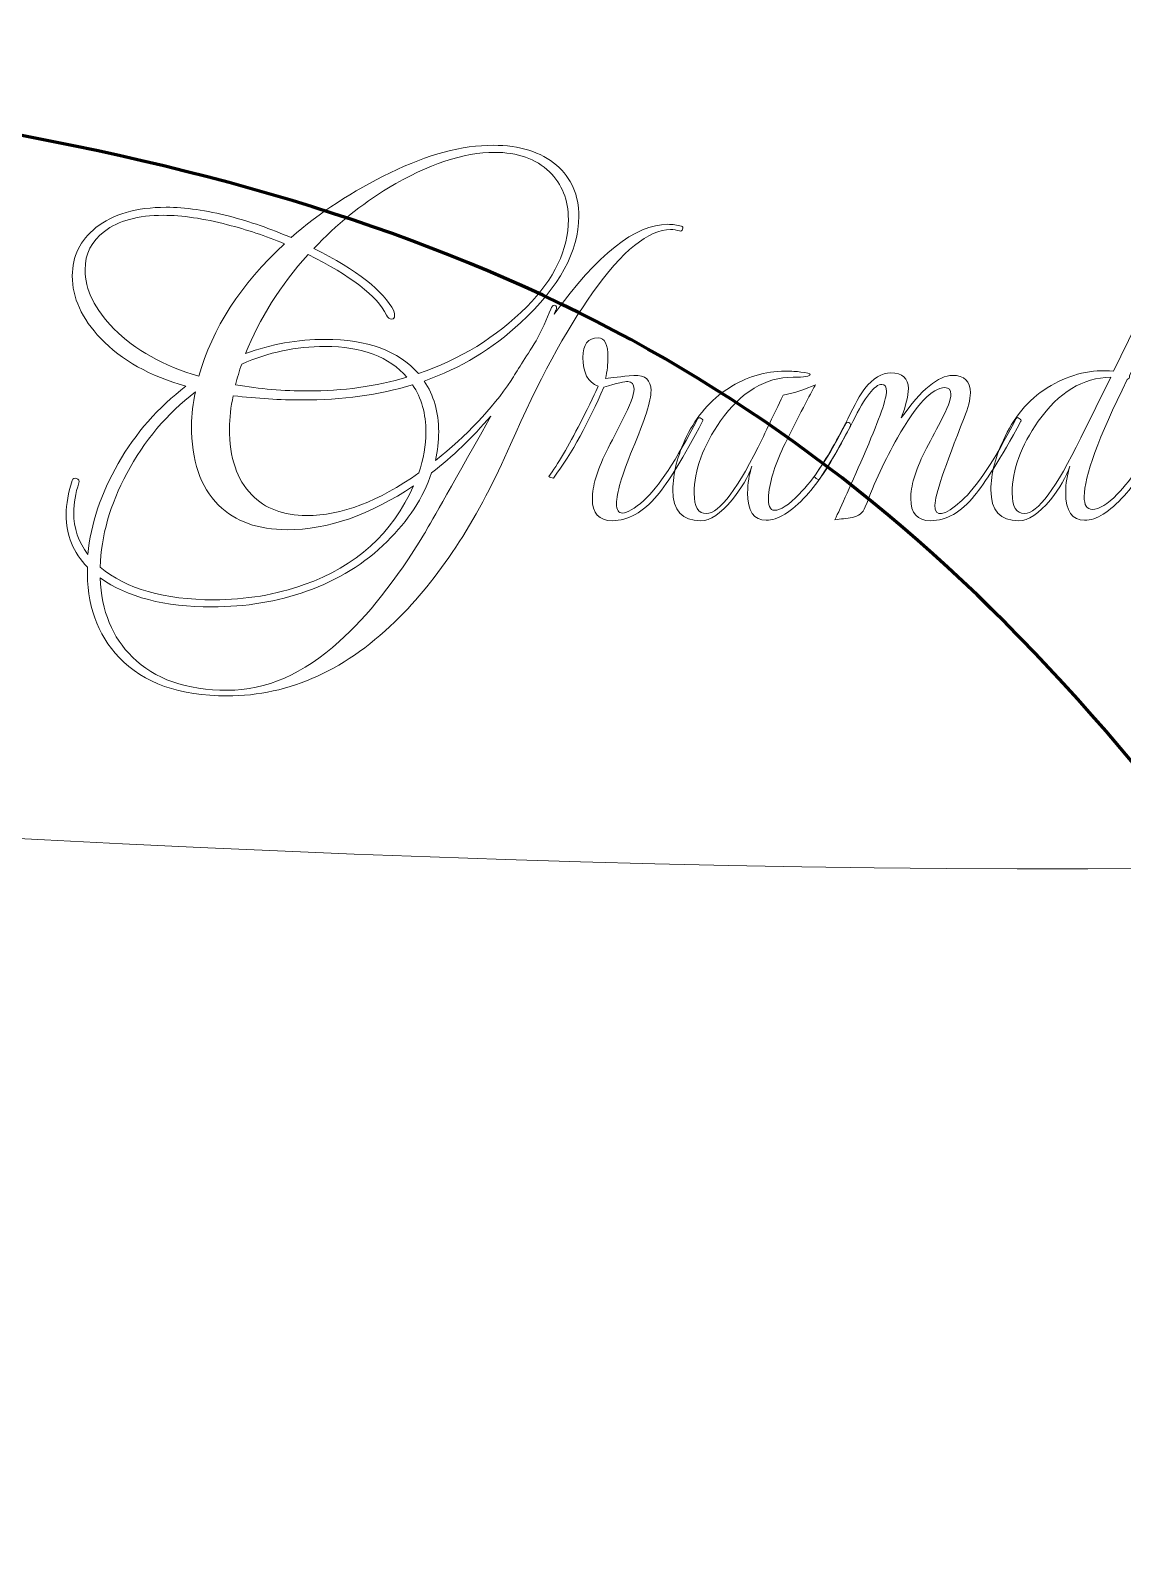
# Model space of a CAD drawing. Header units: centimetres. Extents: x -9.9 to 9.9, y -7.9 to 8.2.
# Drawn here: x -4.347 to -3.501, y 1.607 to 2.795 of the extents above; entities that cross this region are included whole.
import ezdxf

# ---------------------------------------------------------------- set-up
doc = ezdxf.new("R2010")
doc.units = ezdxf.units.CM
doc.header["$MEASUREMENT"] = 0
doc.layers.add('Layer 1', color=7, linetype='Continuous')

msp = doc.modelspace()

# ---------------------------------------------------------------- linework, layer by layer
at = {"layer": 'Layer 1', "color": 43, "lineweight": 5}
msp.add_open_spline([(-9.94176, 3.54489), (-8.50431, 3.9832), (-4.44485, 3.07841), (-2.56583, 3.54489), (-2.56583, 3.54489), (-2.56583, 3.54489), (-2.56583, 2.21678), (-2.56583, 2.21678), (-2.56583, 2.21678), (-4.31498, 1.89981), (-8.22887, 2.78045), (-9.94176, 2.21678), (-9.94176, 2.21678), (-9.94176, 2.21678), (-9.2715, 2.88704), (-9.2715, 2.88704), (-9.2715, 2.88704), (-9.2715, 2.88704), (-9.94176, 3.54489), (-9.94176, 3.54489)], degree=3, knots=[0, 0, 0, 0, 0.1666667, 0.1666667, 0.1666667, 0.1666667, 0.3333333, 0.3333333, 0.3333333, 0.3333333, 0.5, 0.5, 0.5, 0.5, 0.6666667, 0.6666667, 0.6666667, 0.6666667, 1, 1, 1, 1], dxfattribs=at)
at = {"layer": 'Layer 1', "color": 56, "lineweight": 60}
msp.add_open_spline([(-4.64449, 2.76367), (-4.64449, 2.76367), (-4.40582, 2.72322), (-4.40582, 2.72322), (-4.40582, 2.72322), (-4.00089, 2.65485), (-3.74667, 2.5211), (-3.51344, 2.2524), (-3.51344, 2.2524), (-3.27272, 1.97506), (-3.12375, 1.59425), (-3.11025, 1.22354), (-3.11025, 1.22354), (-3.09394, 0.77591), (-3.11347, 0.44355), (-3.15574, 0.44621), (-3.15574, 0.44621), (-3.17924, 0.44769), (-3.31385, 0.5102), (-3.45486, 0.58525), (-3.45486, 0.58525), (-3.75807, 0.7466), (-4.25251, 1.21313), (-4.25251, 1.33794), (-4.25251, 1.33794), (-4.25251, 1.38614), (-4.3005, 1.47509), (-4.35969, 1.53512), (-4.35969, 1.53512), (-4.43071, 1.60714), (-4.48092, 1.76909), (-4.50676, 2.01163), (-4.50676, 2.01163), (-4.5283, 2.21378), (-4.56815, 2.4658), (-4.59525, 2.57156), (-4.59525, 2.57156), (-4.59525, 2.57156), (-4.64448, 2.76368), (-4.64448, 2.76368), (-4.64448, 2.76368), (-4.64448, 2.76368), (-4.64449, 2.76367), (-4.64449, 2.76367)], degree=3, knots=[0, 0, 0, 0, 0.0833333, 0.0833333, 0.0833333, 0.0833333, 0.1666667, 0.1666667, 0.1666667, 0.1666667, 0.25, 0.25, 0.25, 0.25, 0.3333333, 0.3333333, 0.3333333, 0.3333333, 0.4166667, 0.4166667, 0.4166667, 0.4166667, 0.5, 0.5, 0.5, 0.5, 0.5833333, 0.5833333, 0.5833333, 0.5833333, 0.6666667, 0.6666667, 0.6666667, 0.6666667, 0.75, 0.75, 0.75, 0.75, 0.8333333, 0.8333333, 0.8333333, 0.8333333, 1, 1, 1, 1], dxfattribs=at)
at = {"layer": 'Layer 1', "lineweight": 5}
for points, knots in [([(-3.97451, 2.52404), (-3.97011, 2.53114), (-3.96363, 2.54141), (-3.95507, 2.55486), (-3.95507, 2.55486), (-3.95067, 2.56317), (-3.94688, 2.57136), (-3.9437, 2.57943), (-3.9437, 2.57943), (-3.94297, 2.58139), (-3.94211, 2.58237), (-3.94114, 2.58237), (-3.94114, 2.58237), (-3.93992, 2.58237), (-3.9393, 2.58164), (-3.9393, 2.58016), (-3.9393, 2.58016), (-3.9393, 2.57943), (-3.93955, 2.57869), (-3.94004, 2.57795), (-3.94004, 2.57795), (-3.94004, 2.57795), (-3.94114, 2.57539), (-3.94114, 2.57539), (-3.94114, 2.57539), (-3.90764, 2.62185), (-3.8783, 2.64508), (-3.85311, 2.64508), (-3.85311, 2.64508), (-3.84944, 2.64508), (-3.84589, 2.64459), (-3.84246, 2.64361), (-3.84246, 2.64361), (-3.84148, 2.64336), (-3.84124, 2.64263), (-3.84173, 2.6414), (-3.84173, 2.6414), (-3.84198, 2.64018), (-3.84271, 2.63969), (-3.84394, 2.63993), (-3.84394, 2.63993), (-3.84613, 2.64066), (-3.84846, 2.64103), (-3.8509, 2.64103), (-3.8509, 2.64103), (-3.86802, 2.64103), (-3.88819, 2.62465), (-3.91143, 2.59189), (-3.91143, 2.59189), (-3.93246, 2.56254), (-3.95361, 2.52341), (-3.97489, 2.47451), (-3.97489, 2.47451), (-3.99935, 2.41851), (-4.02795, 2.374), (-4.06071, 2.34099), (-4.06071, 2.34099), (-4.10131, 2.30015), (-4.14594, 2.27974), (-4.1946, 2.27974), (-4.1946, 2.27974), (-4.23128, 2.27974), (-4.25916, 2.28964), (-4.27823, 2.30945), (-4.27823, 2.30945), (-4.29535, 2.3273), (-4.30354, 2.35066), (-4.3028, 2.37951), (-4.3028, 2.37951), (-4.31381, 2.39076), (-4.31931, 2.40433), (-4.31931, 2.42022), (-4.31931, 2.42022), (-4.31931, 2.42829), (-4.31772, 2.43709), (-4.31454, 2.44663), (-4.31454, 2.44663), (-4.31405, 2.44835), (-4.31295, 2.44884), (-4.31124, 2.44811), (-4.31124, 2.44811), (-4.30953, 2.44762), (-4.30892, 2.44652), (-4.3094, 2.44481), (-4.3094, 2.44481), (-4.31209, 2.43674), (-4.31344, 2.42903), (-4.31344, 2.42169), (-4.31344, 2.42169), (-4.31344, 2.40971), (-4.30977, 2.39896), (-4.30244, 2.38942), (-4.30244, 2.38942), (-4.30024, 2.41289), (-4.29241, 2.43636), (-4.27896, 2.45984), (-4.27896, 2.45984), (-4.26551, 2.48332), (-4.24803, 2.50325), (-4.22651, 2.51963), (-4.22651, 2.51963), (-4.25438, 2.52746), (-4.27639, 2.53981), (-4.29253, 2.55668), (-4.29253, 2.55668), (-4.3072, 2.57208), (-4.31454, 2.58822), (-4.31454, 2.60509), (-4.31454, 2.60509), (-4.31454, 2.62025), (-4.30842, 2.63273), (-4.29619, 2.64251), (-4.29619, 2.64251), (-4.28299, 2.65302), (-4.2649, 2.65828), (-4.24191, 2.65828), (-4.24191, 2.65828), (-4.22699, 2.65828), (-4.21061, 2.65596), (-4.19276, 2.65131), (-4.19276, 2.65131), (-4.17686, 2.64715), (-4.16097, 2.64165), (-4.14507, 2.6348), (-4.14507, 2.6348), (-4.12306, 2.65412), (-4.09745, 2.67087), (-4.06822, 2.68506), (-4.06822, 2.68506), (-4.039, 2.69924), (-4.0124, 2.70633), (-3.98844, 2.70633), (-3.98844, 2.70633), (-3.9679, 2.70633), (-3.95152, 2.7012), (-3.93929, 2.69093), (-3.93929, 2.69093), (-3.9278, 2.6809), (-3.92205, 2.66769), (-3.92205, 2.65131), (-3.92205, 2.65131), (-3.92205, 2.62417), (-3.93709, 2.59666), (-3.96717, 2.56878), (-3.96717, 2.56878), (-3.98869, 2.54873), (-4.01363, 2.53369), (-4.04199, 2.52367), (-4.04199, 2.52367), (-4.03441, 2.51266), (-4.03062, 2.49958), (-4.03062, 2.48442), (-4.03062, 2.48442), (-4.03062, 2.47708), (-4.03148, 2.46963), (-4.03319, 2.46204), (-4.03319, 2.46204), (-4.00898, 2.48135), (-3.98942, 2.50201), (-3.9745, 2.52402), (-3.9745, 2.52402), (-3.9745, 2.52402), (-3.97451, 2.52404), (-3.97451, 2.52404)], [0, 0, 0, 0, 0.0238095, 0.0238095, 0.0238095, 0.0238095, 0.047619, 0.047619, 0.047619, 0.047619, 0.0714286, 0.0714286, 0.0714286, 0.0714286, 0.0952381, 0.0952381, 0.0952381, 0.0952381, 0.1190476, 0.1190476, 0.1190476, 0.1190476, 0.1428571, 0.1428571, 0.1428571, 0.1428571, 0.1666667, 0.1666667, 0.1666667, 0.1666667, 0.1904762, 0.1904762, 0.1904762, 0.1904762, 0.2142857, 0.2142857, 0.2142857, 0.2142857, 0.2380952, 0.2380952, 0.2380952, 0.2380952, 0.2619048, 0.2619048, 0.2619048, 0.2619048, 0.2857143, 0.2857143, 0.2857143, 0.2857143, 0.3095238, 0.3095238, 0.3095238, 0.3095238, 0.3333333, 0.3333333, 0.3333333, 0.3333333, 0.3571429, 0.3571429, 0.3571429, 0.3571429, 0.3809524, 0.3809524, 0.3809524, 0.3809524, 0.4047619, 0.4047619, 0.4047619, 0.4047619, 0.4285714, 0.4285714, 0.4285714, 0.4285714, 0.452381, 0.452381, 0.452381, 0.452381, 0.4761905, 0.4761905, 0.4761905, 0.4761905, 0.5, 0.5, 0.5, 0.5, 0.5238095, 0.5238095, 0.5238095, 0.5238095, 0.547619, 0.547619, 0.547619, 0.547619, 0.5714286, 0.5714286, 0.5714286, 0.5714286, 0.5952381, 0.5952381, 0.5952381, 0.5952381, 0.6190476, 0.6190476, 0.6190476, 0.6190476, 0.6428571, 0.6428571, 0.6428571, 0.6428571, 0.6666667, 0.6666667, 0.6666667, 0.6666667, 0.6904762, 0.6904762, 0.6904762, 0.6904762, 0.7142857, 0.7142857, 0.7142857, 0.7142857, 0.7380952, 0.7380952, 0.7380952, 0.7380952, 0.7619048, 0.7619048, 0.7619048, 0.7619048, 0.7857143, 0.7857143, 0.7857143, 0.7857143, 0.8095238, 0.8095238, 0.8095238, 0.8095238, 0.8333333, 0.8333333, 0.8333333, 0.8333333, 0.8571429, 0.8571429, 0.8571429, 0.8571429, 0.8809524, 0.8809524, 0.8809524, 0.8809524, 0.9047619, 0.9047619, 0.9047619, 0.9047619, 0.9285714, 0.9285714, 0.9285714, 0.9285714, 0.952381, 0.952381, 0.952381, 0.952381, 1, 1, 1, 1]), ([(-4.18029, 2.54495), (-4.16048, 2.55229), (-4.13994, 2.55595), (-4.11867, 2.55595), (-4.11867, 2.55595), (-4.0859, 2.55595), (-4.06181, 2.54715), (-4.0464, 2.52954), (-4.0464, 2.52954), (-4.01412, 2.5403), (-3.98613, 2.55754), (-3.96241, 2.58126), (-3.96241, 2.58126), (-3.94089, 2.60303), (-3.93013, 2.62553), (-3.93013, 2.64876), (-3.93013, 2.64876), (-3.93013, 2.66392), (-3.93502, 2.67626), (-3.94481, 2.6858), (-3.94481, 2.6858), (-3.95533, 2.69583), (-3.96951, 2.70084), (-3.98736, 2.70084), (-3.98736, 2.70084), (-4.01132, 2.70084), (-4.03871, 2.69167), (-4.06952, 2.67333), (-4.06952, 2.67333), (-4.09055, 2.66061), (-4.10987, 2.64496), (-4.12747, 2.62638), (-4.12747, 2.62638), (-4.09372, 2.60951), (-4.07306, 2.59337), (-4.06548, 2.57795), (-4.06548, 2.57795), (-4.065, 2.57649), (-4.06475, 2.57527), (-4.06475, 2.57429), (-4.06475, 2.57429), (-4.06475, 2.57257), (-4.06548, 2.57172), (-4.06694, 2.57172), (-4.06694, 2.57172), (-4.06866, 2.57172), (-4.07, 2.5727), (-4.07098, 2.57465), (-4.07098, 2.57465), (-4.07832, 2.58957), (-4.09861, 2.60522), (-4.13186, 2.62161), (-4.13186, 2.62161), (-4.15338, 2.59765), (-4.16952, 2.57209), (-4.18029, 2.54494), (-4.18029, 2.54494), (-4.18029, 2.54494), (-4.18029, 2.54495), (-4.18029, 2.54495)], [0, 0, 0, 0, 0.0625, 0.0625, 0.0625, 0.0625, 0.125, 0.125, 0.125, 0.125, 0.1875, 0.1875, 0.1875, 0.1875, 0.25, 0.25, 0.25, 0.25, 0.3125, 0.3125, 0.3125, 0.3125, 0.375, 0.375, 0.375, 0.375, 0.4375, 0.4375, 0.4375, 0.4375, 0.5, 0.5, 0.5, 0.5, 0.5625, 0.5625, 0.5625, 0.5625, 0.625, 0.625, 0.625, 0.625, 0.6875, 0.6875, 0.6875, 0.6875, 0.75, 0.75, 0.75, 0.75, 0.8125, 0.8125, 0.8125, 0.8125, 0.875, 0.875, 0.875, 0.875, 1, 1, 1, 1]), ([(-4.15021, 2.63004), (-4.16488, 2.63616), (-4.17955, 2.64105), (-4.19422, 2.64472), (-4.19422, 2.64472), (-4.2128, 2.64962), (-4.22943, 2.65206), (-4.2441, 2.65206), (-4.2441, 2.65206), (-4.26367, 2.65206), (-4.27883, 2.6479), (-4.28959, 2.63958), (-4.28959, 2.63958), (-4.29961, 2.63224), (-4.30462, 2.62234), (-4.30462, 2.60987), (-4.30462, 2.60987), (-4.30462, 2.59447), (-4.29716, 2.57918), (-4.28224, 2.56402), (-4.28224, 2.56402), (-4.26586, 2.54764), (-4.24398, 2.53541), (-4.21659, 2.52734), (-4.21659, 2.52734), (-4.20608, 2.56451), (-4.18394, 2.59875), (-4.1502, 2.63004), (-4.1502, 2.63004), (-4.1502, 2.63004), (-4.15021, 2.63004), (-4.15021, 2.63004)], [0, 0, 0, 0, 0.1111111, 0.1111111, 0.1111111, 0.1111111, 0.2222222, 0.2222222, 0.2222222, 0.2222222, 0.3333333, 0.3333333, 0.3333333, 0.3333333, 0.4444444, 0.4444444, 0.4444444, 0.4444444, 0.5555556, 0.5555556, 0.5555556, 0.5555556, 0.6666667, 0.6666667, 0.6666667, 0.6666667, 0.7777778, 0.7777778, 0.7777778, 0.7777778, 1, 1, 1, 1]), ([(-3.42334, 2.65719), (-3.43826, 2.63225), (-3.46222, 2.58921), (-3.49523, 2.52808), (-3.49523, 2.52808), (-3.49523, 2.52783), (-3.49523, 2.52759), (-3.49523, 2.52734), (-3.49523, 2.52734), (-3.49523, 2.52636), (-3.49584, 2.52551), (-3.49707, 2.52478), (-3.49707, 2.52478), (-3.51932, 2.47979), (-3.53045, 2.44959), (-3.53045, 2.43418), (-3.53045, 2.43418), (-3.53045, 2.42758), (-3.52837, 2.42428), (-3.52421, 2.42428), (-3.52421, 2.42428), (-3.51883, 2.42428), (-3.51235, 2.42819), (-3.50477, 2.43601), (-3.50477, 2.43601), (-3.49352, 2.4475), (-3.4813, 2.46584), (-3.4681, 2.49103), (-3.4681, 2.49103), (-3.4681, 2.49152), (-3.46785, 2.49177), (-3.46736, 2.49177), (-3.46736, 2.49177), (-3.46565, 2.49177), (-3.4648, 2.49079), (-3.4648, 2.48884), (-3.4648, 2.48884), (-3.46528, 2.48786), (-3.46663, 2.48554), (-3.46883, 2.48187), (-3.46883, 2.48187), (-3.48008, 2.46059), (-3.49023, 2.44494), (-3.49928, 2.43492), (-3.49928, 2.43492), (-3.51077, 2.4222), (-3.52104, 2.41585), (-3.53009, 2.41585), (-3.53009, 2.41585), (-3.53987, 2.41585), (-3.54477, 2.42294), (-3.54477, 2.43712), (-3.54477, 2.43712), (-3.54477, 2.44422), (-3.54367, 2.45106), (-3.54147, 2.45766), (-3.54147, 2.45766), (-3.5444, 2.44935), (-3.54942, 2.44067), (-3.55651, 2.43162), (-3.55651, 2.43162), (-3.56555, 2.42086), (-3.57374, 2.41548), (-3.58108, 2.41548), (-3.58108, 2.41548), (-3.59551, 2.41548), (-3.60272, 2.42343), (-3.60272, 2.43932), (-3.60272, 2.43932), (-3.60272, 2.45204), (-3.59905, 2.46585), (-3.59172, 2.48077), (-3.59172, 2.48077), (-3.58341, 2.49813), (-3.57155, 2.51127), (-3.55615, 2.5202), (-3.55615, 2.5202), (-3.54075, 2.52913), (-3.52461, 2.53286), (-3.50774, 2.53139), (-3.50774, 2.53139), (-3.50774, 2.53139), (-3.45015, 2.64913), (-3.45015, 2.64913), (-3.45015, 2.64913), (-3.4389, 2.65158), (-3.42998, 2.65427), (-3.42337, 2.6572), (-3.42337, 2.6572), (-3.42337, 2.6572), (-3.42334, 2.65719), (-3.42334, 2.65719)], [0, 0, 0, 0, 0.0416667, 0.0416667, 0.0416667, 0.0416667, 0.0833333, 0.0833333, 0.0833333, 0.0833333, 0.125, 0.125, 0.125, 0.125, 0.1666667, 0.1666667, 0.1666667, 0.1666667, 0.2083333, 0.2083333, 0.2083333, 0.2083333, 0.25, 0.25, 0.25, 0.25, 0.2916667, 0.2916667, 0.2916667, 0.2916667, 0.3333333, 0.3333333, 0.3333333, 0.3333333, 0.375, 0.375, 0.375, 0.375, 0.4166667, 0.4166667, 0.4166667, 0.4166667, 0.4583333, 0.4583333, 0.4583333, 0.4583333, 0.5, 0.5, 0.5, 0.5, 0.5416667, 0.5416667, 0.5416667, 0.5416667, 0.5833333, 0.5833333, 0.5833333, 0.5833333, 0.625, 0.625, 0.625, 0.625, 0.6666667, 0.6666667, 0.6666667, 0.6666667, 0.7083333, 0.7083333, 0.7083333, 0.7083333, 0.75, 0.75, 0.75, 0.75, 0.7916667, 0.7916667, 0.7916667, 0.7916667, 0.8333333, 0.8333333, 0.8333333, 0.8333333, 0.875, 0.875, 0.875, 0.875, 0.9166667, 0.9166667, 0.9166667, 0.9166667, 1, 1, 1, 1]), ([(-3.8261, 2.49249), (-3.84102, 2.46437), (-3.85275, 2.44518), (-3.86131, 2.43491), (-3.86131, 2.43491), (-3.87232, 2.42195), (-3.88393, 2.41547), (-3.89616, 2.41547), (-3.89616, 2.41547), (-3.90644, 2.41547), (-3.91157, 2.42122), (-3.91157, 2.43271), (-3.91157, 2.43271), (-3.91157, 2.442), (-3.90802, 2.45399), (-3.90092, 2.46867), (-3.90092, 2.46867), (-3.89652, 2.47698), (-3.89224, 2.4853), (-3.88808, 2.49361), (-3.88808, 2.49361), (-3.88221, 2.50486), (-3.87928, 2.5128), (-3.87928, 2.51745), (-3.87928, 2.51745), (-3.87928, 2.52111), (-3.88087, 2.52307), (-3.88405, 2.52332), (-3.88405, 2.52332), (-3.88625, 2.52357), (-3.89249, 2.5221), (-3.90276, 2.51892), (-3.90276, 2.51892), (-3.91425, 2.49177), (-3.92722, 2.46829), (-3.94165, 2.44849), (-3.94165, 2.44849), (-3.94311, 2.44874), (-3.94433, 2.44911), (-3.94531, 2.4496), (-3.94531, 2.4496), (-3.93847, 2.45914), (-3.93028, 2.47307), (-3.92074, 2.49141), (-3.92074, 2.49141), (-3.91316, 2.50633), (-3.90863, 2.51574), (-3.90716, 2.51965), (-3.90716, 2.51965), (-3.91499, 2.52258), (-3.9189, 2.53004), (-3.9189, 2.54203), (-3.9189, 2.54203), (-3.9189, 2.55206), (-3.91499, 2.55707), (-3.90716, 2.55707), (-3.90716, 2.55707), (-3.90203, 2.55707), (-3.89946, 2.55206), (-3.89946, 2.54203), (-3.89946, 2.54203), (-3.89946, 2.5369), (-3.90007, 2.5314), (-3.9013, 2.52553), (-3.9013, 2.52553), (-3.89666, 2.52626), (-3.88932, 2.52712), (-3.87929, 2.52809), (-3.87929, 2.52809), (-3.87048, 2.52834), (-3.86608, 2.52442), (-3.86608, 2.51635), (-3.86608, 2.51635), (-3.86608, 2.50853), (-3.87085, 2.49337), (-3.88039, 2.47087), (-3.88039, 2.47087), (-3.8887, 2.45082), (-3.89286, 2.43676), (-3.89286, 2.42869), (-3.89286, 2.42869), (-3.89286, 2.42379), (-3.89127, 2.42135), (-3.88809, 2.42135), (-3.88809, 2.42135), (-3.88467, 2.42135), (-3.87917, 2.42465), (-3.87159, 2.43126), (-3.87159, 2.43126), (-3.86058, 2.44104), (-3.84664, 2.4622), (-3.82977, 2.49472), (-3.82977, 2.49472), (-3.82929, 2.49545), (-3.82843, 2.49545), (-3.82721, 2.49472), (-3.82721, 2.49472), (-3.82599, 2.49399), (-3.82562, 2.49325), (-3.82611, 2.49251), (-3.82611, 2.49251), (-3.82611, 2.49251), (-3.8261, 2.49249), (-3.8261, 2.49249)], [0, 0, 0, 0, 0.037037, 0.037037, 0.037037, 0.037037, 0.0740741, 0.0740741, 0.0740741, 0.0740741, 0.1111111, 0.1111111, 0.1111111, 0.1111111, 0.1481481, 0.1481481, 0.1481481, 0.1481481, 0.1851852, 0.1851852, 0.1851852, 0.1851852, 0.2222222, 0.2222222, 0.2222222, 0.2222222, 0.2592593, 0.2592593, 0.2592593, 0.2592593, 0.2962963, 0.2962963, 0.2962963, 0.2962963, 0.3333333, 0.3333333, 0.3333333, 0.3333333, 0.3703704, 0.3703704, 0.3703704, 0.3703704, 0.4074074, 0.4074074, 0.4074074, 0.4074074, 0.4444444, 0.4444444, 0.4444444, 0.4444444, 0.4814815, 0.4814815, 0.4814815, 0.4814815, 0.5185185, 0.5185185, 0.5185185, 0.5185185, 0.5555556, 0.5555556, 0.5555556, 0.5555556, 0.5925926, 0.5925926, 0.5925926, 0.5925926, 0.6296296, 0.6296296, 0.6296296, 0.6296296, 0.6666667, 0.6666667, 0.6666667, 0.6666667, 0.7037037, 0.7037037, 0.7037037, 0.7037037, 0.7407407, 0.7407407, 0.7407407, 0.7407407, 0.7777778, 0.7777778, 0.7777778, 0.7777778, 0.8148148, 0.8148148, 0.8148148, 0.8148148, 0.8518519, 0.8518519, 0.8518519, 0.8518519, 0.8888889, 0.8888889, 0.8888889, 0.8888889, 0.9259259, 0.9259259, 0.9259259, 0.9259259, 1, 1, 1, 1]), ([(-4.05521, 2.52661), (-4.0689, 2.54251), (-4.09006, 2.55045), (-4.11867, 2.55045), (-4.11867, 2.55045), (-4.14116, 2.55045), (-4.16268, 2.54592), (-4.18323, 2.53687), (-4.18323, 2.53687), (-4.18519, 2.53149), (-4.18677, 2.52611), (-4.188, 2.52074), (-4.188, 2.52074), (-4.16917, 2.51756), (-4.15059, 2.51597), (-4.13224, 2.51597), (-4.13224, 2.51597), (-4.10485, 2.51597), (-4.07918, 2.51951), (-4.05521, 2.5266), (-4.05521, 2.5266), (-4.05521, 2.5266), (-4.05521, 2.52661), (-4.05521, 2.52661)], [0, 0, 0, 0, 0.1428571, 0.1428571, 0.1428571, 0.1428571, 0.2857143, 0.2857143, 0.2857143, 0.2857143, 0.4285714, 0.4285714, 0.4285714, 0.4285714, 0.5714286, 0.5714286, 0.5714286, 0.5714286, 0.7142857, 0.7142857, 0.7142857, 0.7142857, 1, 1, 1, 1]), ([(-3.7116, 2.48883), (-3.71209, 2.48785), (-3.71332, 2.48553), (-3.71527, 2.48186), (-3.71527, 2.48186), (-3.72652, 2.46058), (-3.73667, 2.44493), (-3.74572, 2.43491), (-3.74572, 2.43491), (-3.75746, 2.42219), (-3.76785, 2.41584), (-3.7769, 2.41584), (-3.7769, 2.41584), (-3.78644, 2.41584), (-3.79121, 2.42293), (-3.79121, 2.43711), (-3.79121, 2.43711), (-3.79121, 2.44421), (-3.79011, 2.45105), (-3.78791, 2.45765), (-3.78791, 2.45765), (-3.79084, 2.44934), (-3.79598, 2.44066), (-3.80331, 2.43161), (-3.80331, 2.43161), (-3.81212, 2.42085), (-3.82019, 2.41547), (-3.82752, 2.41547), (-3.82752, 2.41547), (-3.84195, 2.41547), (-3.84916, 2.42342), (-3.84916, 2.43931), (-3.84916, 2.43931), (-3.84916, 2.45203), (-3.84562, 2.46584), (-3.83853, 2.48076), (-3.83853, 2.48076), (-3.83071, 2.49666), (-3.81989, 2.50907), (-3.80607, 2.51799), (-3.80607, 2.51799), (-3.79225, 2.52692), (-3.77764, 2.53138), (-3.76223, 2.53138), (-3.76223, 2.53138), (-3.75734, 2.53138), (-3.75331, 2.53113), (-3.75013, 2.53064), (-3.75013, 2.53064), (-3.74524, 2.53016), (-3.7428, 2.52954), (-3.7428, 2.5288), (-3.7428, 2.5288), (-3.7428, 2.52734), (-3.7472, 2.52661), (-3.756, 2.52661), (-3.756, 2.52661), (-3.77752, 2.52661), (-3.79623, 2.51536), (-3.81213, 2.49286), (-3.81213, 2.49286), (-3.82582, 2.4733), (-3.83267, 2.4546), (-3.83267, 2.43674), (-3.83267, 2.43674), (-3.83267, 2.42623), (-3.82949, 2.42097), (-3.82313, 2.42097), (-3.82313, 2.42097), (-3.8131, 2.42097), (-3.79855, 2.44053), (-3.77948, 2.47966), (-3.77948, 2.47966), (-3.77703, 2.48503), (-3.77177, 2.49604), (-3.76371, 2.51267), (-3.76371, 2.51267), (-3.75466, 2.51463), (-3.74634, 2.51732), (-3.73876, 2.52074), (-3.73876, 2.52074), (-3.74121, 2.51658), (-3.74903, 2.50142), (-3.76223, 2.47525), (-3.76223, 2.47525), (-3.76957, 2.46058), (-3.77385, 2.44713), (-3.77507, 2.43491), (-3.77507, 2.43491), (-3.77556, 2.42733), (-3.77397, 2.42354), (-3.7703, 2.42354), (-3.7703, 2.42354), (-3.76566, 2.42354), (-3.7593, 2.4277), (-3.75123, 2.43601), (-3.75123, 2.43601), (-3.73998, 2.4475), (-3.72788, 2.46584), (-3.71492, 2.49103), (-3.71492, 2.49103), (-3.71468, 2.49152), (-3.71432, 2.49177), (-3.71382, 2.49177), (-3.71382, 2.49177), (-3.71211, 2.49177), (-3.71138, 2.49079), (-3.71161, 2.48884), (-3.71161, 2.48884), (-3.71161, 2.48884), (-3.7116, 2.48883), (-3.7116, 2.48883)], [0, 0, 0, 0, 0.0344828, 0.0344828, 0.0344828, 0.0344828, 0.0689655, 0.0689655, 0.0689655, 0.0689655, 0.1034483, 0.1034483, 0.1034483, 0.1034483, 0.137931, 0.137931, 0.137931, 0.137931, 0.1724138, 0.1724138, 0.1724138, 0.1724138, 0.2068966, 0.2068966, 0.2068966, 0.2068966, 0.2413793, 0.2413793, 0.2413793, 0.2413793, 0.2758621, 0.2758621, 0.2758621, 0.2758621, 0.3103448, 0.3103448, 0.3103448, 0.3103448, 0.3448276, 0.3448276, 0.3448276, 0.3448276, 0.3793103, 0.3793103, 0.3793103, 0.3793103, 0.4137931, 0.4137931, 0.4137931, 0.4137931, 0.4482759, 0.4482759, 0.4482759, 0.4482759, 0.4827586, 0.4827586, 0.4827586, 0.4827586, 0.5172414, 0.5172414, 0.5172414, 0.5172414, 0.5517241, 0.5517241, 0.5517241, 0.5517241, 0.5862069, 0.5862069, 0.5862069, 0.5862069, 0.6206897, 0.6206897, 0.6206897, 0.6206897, 0.6551724, 0.6551724, 0.6551724, 0.6551724, 0.6896552, 0.6896552, 0.6896552, 0.6896552, 0.7241379, 0.7241379, 0.7241379, 0.7241379, 0.7586207, 0.7586207, 0.7586207, 0.7586207, 0.7931034, 0.7931034, 0.7931034, 0.7931034, 0.8275862, 0.8275862, 0.8275862, 0.8275862, 0.862069, 0.862069, 0.862069, 0.862069, 0.8965517, 0.8965517, 0.8965517, 0.8965517, 0.9310345, 0.9310345, 0.9310345, 0.9310345, 1, 1, 1, 1]), ([(-4.04604, 2.45252), (-4.04237, 2.46328), (-4.04053, 2.4738), (-4.04053, 2.48406), (-4.04053, 2.48406), (-4.04053, 2.49824), (-4.04396, 2.51047), (-4.05081, 2.52074), (-4.05081, 2.52074), (-4.07673, 2.51291), (-4.10534, 2.509), (-4.13663, 2.509), (-4.13663, 2.509), (-4.1535, 2.509), (-4.17123, 2.5101), (-4.18982, 2.5123), (-4.18982, 2.5123), (-4.19178, 2.50349), (-4.19275, 2.49506), (-4.19275, 2.48699), (-4.19275, 2.48699), (-4.19275, 2.46424), (-4.187, 2.44712), (-4.17551, 2.43563), (-4.17551, 2.43563), (-4.16524, 2.42488), (-4.15106, 2.4195), (-4.13296, 2.4195), (-4.13296, 2.4195), (-4.10606, 2.4195), (-4.07708, 2.4305), (-4.04603, 2.45251), (-4.04603, 2.45251), (-4.04603, 2.45251), (-4.04604, 2.45252), (-4.04604, 2.45252)], [0, 0, 0, 0, 0.1, 0.1, 0.1, 0.1, 0.2, 0.2, 0.2, 0.2, 0.3, 0.3, 0.3, 0.3, 0.4, 0.4, 0.4, 0.4, 0.5, 0.5, 0.5, 0.5, 0.6, 0.6, 0.6, 0.6, 0.7, 0.7, 0.7, 0.7, 0.8, 0.8, 0.8, 0.8, 1, 1, 1, 1]), ([(-3.57941, 2.49249), (-3.59554, 2.46339), (-3.60753, 2.4442), (-3.61535, 2.43491), (-3.61535, 2.43491), (-3.62586, 2.42195), (-3.63723, 2.41547), (-3.64946, 2.41547), (-3.64946, 2.41547), (-3.65974, 2.41547), (-3.66487, 2.42122), (-3.66487, 2.43271), (-3.66487, 2.43271), (-3.66487, 2.442), (-3.66132, 2.45399), (-3.65422, 2.46867), (-3.65422, 2.46867), (-3.65006, 2.47649), (-3.64591, 2.48432), (-3.64175, 2.49214), (-3.64175, 2.49214), (-3.63637, 2.50241), (-3.63368, 2.5095), (-3.63368, 2.51341), (-3.63368, 2.51341), (-3.63368, 2.51684), (-3.63527, 2.51855), (-3.63845, 2.51855), (-3.63845, 2.51855), (-3.64823, 2.51855), (-3.66046, 2.50559), (-3.67513, 2.47967), (-3.67513, 2.47967), (-3.68467, 2.4628), (-3.69298, 2.44494), (-3.70007, 2.42611), (-3.70007, 2.42611), (-3.70203, 2.42147), (-3.70534, 2.41878), (-3.70998, 2.41804), (-3.70998, 2.41804), (-3.71463, 2.41731), (-3.71915, 2.41669), (-3.72355, 2.41621), (-3.72355, 2.41621), (-3.71915, 2.42575), (-3.71108, 2.44384), (-3.69934, 2.47049), (-3.69934, 2.47049), (-3.68883, 2.49519), (-3.68357, 2.51023), (-3.68357, 2.51561), (-3.68357, 2.51561), (-3.68357, 2.51927), (-3.68479, 2.52111), (-3.68723, 2.52111), (-3.68723, 2.52111), (-3.69261, 2.52111), (-3.70013, 2.51151), (-3.70979, 2.49232), (-3.70979, 2.49232), (-3.71945, 2.47313), (-3.72819, 2.45803), (-3.73602, 2.44702), (-3.73602, 2.44702), (-3.73748, 2.44776), (-3.7387, 2.44862), (-3.73968, 2.44959), (-3.73968, 2.44959), (-3.73186, 2.46059), (-3.72318, 2.4755), (-3.71364, 2.49433), (-3.71364, 2.49433), (-3.70826, 2.50558), (-3.70386, 2.51341), (-3.70043, 2.5178), (-3.70043, 2.5178), (-3.69407, 2.52587), (-3.68735, 2.52991), (-3.68026, 2.52991), (-3.68026, 2.52991), (-3.67121, 2.52991), (-3.66668, 2.52587), (-3.66668, 2.5178), (-3.66668, 2.5178), (-3.66668, 2.51243), (-3.66852, 2.50485), (-3.67219, 2.49507), (-3.67219, 2.49507), (-3.65654, 2.51708), (-3.64334, 2.52808), (-3.63257, 2.52808), (-3.63257, 2.52808), (-3.62328, 2.52808), (-3.61863, 2.52356), (-3.61863, 2.51451), (-3.61863, 2.51451), (-3.61863, 2.50937), (-3.62022, 2.50289), (-3.6234, 2.49507), (-3.6234, 2.49507), (-3.63856, 2.45741), (-3.64613, 2.43492), (-3.64613, 2.42758), (-3.64613, 2.42758), (-3.64613, 2.41755), (-3.63916, 2.41877), (-3.62523, 2.43124), (-3.62523, 2.43124), (-3.61422, 2.44078), (-3.60016, 2.46193), (-3.58304, 2.4947), (-3.58304, 2.4947), (-3.58256, 2.49568), (-3.58182, 2.49568), (-3.58085, 2.4947), (-3.58085, 2.4947), (-3.57963, 2.49397), (-3.57914, 2.49323), (-3.57938, 2.49249), (-3.57938, 2.49249), (-3.57938, 2.49249), (-3.57941, 2.49249), (-3.57941, 2.49249)], [0, 0, 0, 0, 0.03125, 0.03125, 0.03125, 0.03125, 0.0625, 0.0625, 0.0625, 0.0625, 0.09375, 0.09375, 0.09375, 0.09375, 0.125, 0.125, 0.125, 0.125, 0.15625, 0.15625, 0.15625, 0.15625, 0.1875, 0.1875, 0.1875, 0.1875, 0.21875, 0.21875, 0.21875, 0.21875, 0.25, 0.25, 0.25, 0.25, 0.28125, 0.28125, 0.28125, 0.28125, 0.3125, 0.3125, 0.3125, 0.3125, 0.34375, 0.34375, 0.34375, 0.34375, 0.375, 0.375, 0.375, 0.375, 0.40625, 0.40625, 0.40625, 0.40625, 0.4375, 0.4375, 0.4375, 0.4375, 0.46875, 0.46875, 0.46875, 0.46875, 0.5, 0.5, 0.5, 0.5, 0.53125, 0.53125, 0.53125, 0.53125, 0.5625, 0.5625, 0.5625, 0.5625, 0.59375, 0.59375, 0.59375, 0.59375, 0.625, 0.625, 0.625, 0.625, 0.65625, 0.65625, 0.65625, 0.65625, 0.6875, 0.6875, 0.6875, 0.6875, 0.71875, 0.71875, 0.71875, 0.71875, 0.75, 0.75, 0.75, 0.75, 0.78125, 0.78125, 0.78125, 0.78125, 0.8125, 0.8125, 0.8125, 0.8125, 0.84375, 0.84375, 0.84375, 0.84375, 0.875, 0.875, 0.875, 0.875, 0.90625, 0.90625, 0.90625, 0.90625, 0.9375, 0.9375, 0.9375, 0.9375, 1, 1, 1, 1]), ([(-3.50991, 2.52661), (-3.53143, 2.52636), (-3.55014, 2.51499), (-3.56604, 2.49249), (-3.56604, 2.49249), (-3.57949, 2.47342), (-3.58621, 2.45496), (-3.58621, 2.4371), (-3.58621, 2.4371), (-3.58621, 2.42635), (-3.58303, 2.42097), (-3.57667, 2.42097), (-3.57667, 2.42097), (-3.56664, 2.42097), (-3.55209, 2.44053), (-3.53302, 2.47966), (-3.53302, 2.47966), (-3.53302, 2.47966), (-3.50991, 2.52661), (-3.50991, 2.52661)], [0, 0, 0, 0, 0.1666667, 0.1666667, 0.1666667, 0.1666667, 0.3333333, 0.3333333, 0.3333333, 0.3333333, 0.5, 0.5, 0.5, 0.5, 0.6666667, 0.6666667, 0.6666667, 0.6666667, 1, 1, 1, 1]), ([(-4.2929, 2.37952), (-4.2726, 2.36265), (-4.24325, 2.35421), (-4.20486, 2.35421), (-4.20486, 2.35421), (-4.18017, 2.35421), (-4.15682, 2.35812), (-4.13481, 2.36594), (-4.13481, 2.36594), (-4.09471, 2.38013), (-4.06646, 2.40568), (-4.05007, 2.44261), (-4.05007, 2.44261), (-4.08382, 2.41987), (-4.11646, 2.4085), (-4.14801, 2.4085), (-4.14801, 2.4085), (-4.17051, 2.4085), (-4.18824, 2.41486), (-4.2012, 2.42757), (-4.2012, 2.42757), (-4.21538, 2.44175), (-4.22235, 2.46229), (-4.2221, 2.48919), (-4.2221, 2.48919), (-4.2221, 2.49774), (-4.22112, 2.50642), (-4.21917, 2.51523), (-4.21917, 2.51523), (-4.24118, 2.49836), (-4.25891, 2.47733), (-4.27236, 2.45214), (-4.27236, 2.45214), (-4.28532, 2.42793), (-4.29216, 2.40372), (-4.2929, 2.37951), (-4.2929, 2.37951), (-4.2929, 2.37951), (-4.2929, 2.37952), (-4.2929, 2.37952)], [0, 0, 0, 0, 0.0909091, 0.0909091, 0.0909091, 0.0909091, 0.1818182, 0.1818182, 0.1818182, 0.1818182, 0.2727273, 0.2727273, 0.2727273, 0.2727273, 0.3636364, 0.3636364, 0.3636364, 0.3636364, 0.4545455, 0.4545455, 0.4545455, 0.4545455, 0.5454545, 0.5454545, 0.5454545, 0.5454545, 0.6363636, 0.6363636, 0.6363636, 0.6363636, 0.7272727, 0.7272727, 0.7272727, 0.7272727, 0.8181818, 0.8181818, 0.8181818, 0.8181818, 1, 1, 1, 1]), ([(-3.99285, 2.49177), (-3.99285, 2.49177), (-3.99029, 2.49654), (-3.99029, 2.49654), (-3.99029, 2.49654), (-4.00448, 2.47991), (-4.01976, 2.46524), (-4.03614, 2.45253), (-4.03614, 2.45253), (-4.04274, 2.43321), (-4.05424, 2.41548), (-4.07062, 2.39934), (-4.07062, 2.39934), (-4.08799, 2.38223), (-4.10877, 2.36939), (-4.13298, 2.36083), (-4.13298, 2.36083), (-4.15572, 2.35276), (-4.18017, 2.34872), (-4.20633, 2.34872), (-4.20633, 2.34872), (-4.24302, 2.34872), (-4.27187, 2.35618), (-4.2929, 2.3711), (-4.2929, 2.3711), (-4.29192, 2.34543), (-4.2836, 2.32501), (-4.26795, 2.30985), (-4.26795, 2.30985), (-4.25084, 2.29273), (-4.22626, 2.28417), (-4.19423, 2.28417), (-4.19423, 2.28417), (-4.16439, 2.28417), (-4.13554, 2.29676), (-4.10767, 2.32195), (-4.10767, 2.32195), (-4.0859, 2.34127), (-4.06389, 2.36915), (-4.04164, 2.40558), (-4.04164, 2.40558), (-4.03895, 2.40998), (-4.02269, 2.43872), (-3.99286, 2.49178), (-3.99286, 2.49178), (-3.99286, 2.49178), (-3.99285, 2.49177), (-3.99285, 2.49177)], [0, 0, 0, 0, 0.0769231, 0.0769231, 0.0769231, 0.0769231, 0.1538462, 0.1538462, 0.1538462, 0.1538462, 0.2307692, 0.2307692, 0.2307692, 0.2307692, 0.3076923, 0.3076923, 0.3076923, 0.3076923, 0.3846154, 0.3846154, 0.3846154, 0.3846154, 0.4615385, 0.4615385, 0.4615385, 0.4615385, 0.5384615, 0.5384615, 0.5384615, 0.5384615, 0.6153846, 0.6153846, 0.6153846, 0.6153846, 0.6923077, 0.6923077, 0.6923077, 0.6923077, 0.7692308, 0.7692308, 0.7692308, 0.7692308, 0.8461538, 0.8461538, 0.8461538, 0.8461538, 1, 1, 1, 1])]:
    msp.add_open_spline(points, degree=3, knots=knots, dxfattribs=at)

doc.saveas('drawing.dxf')
